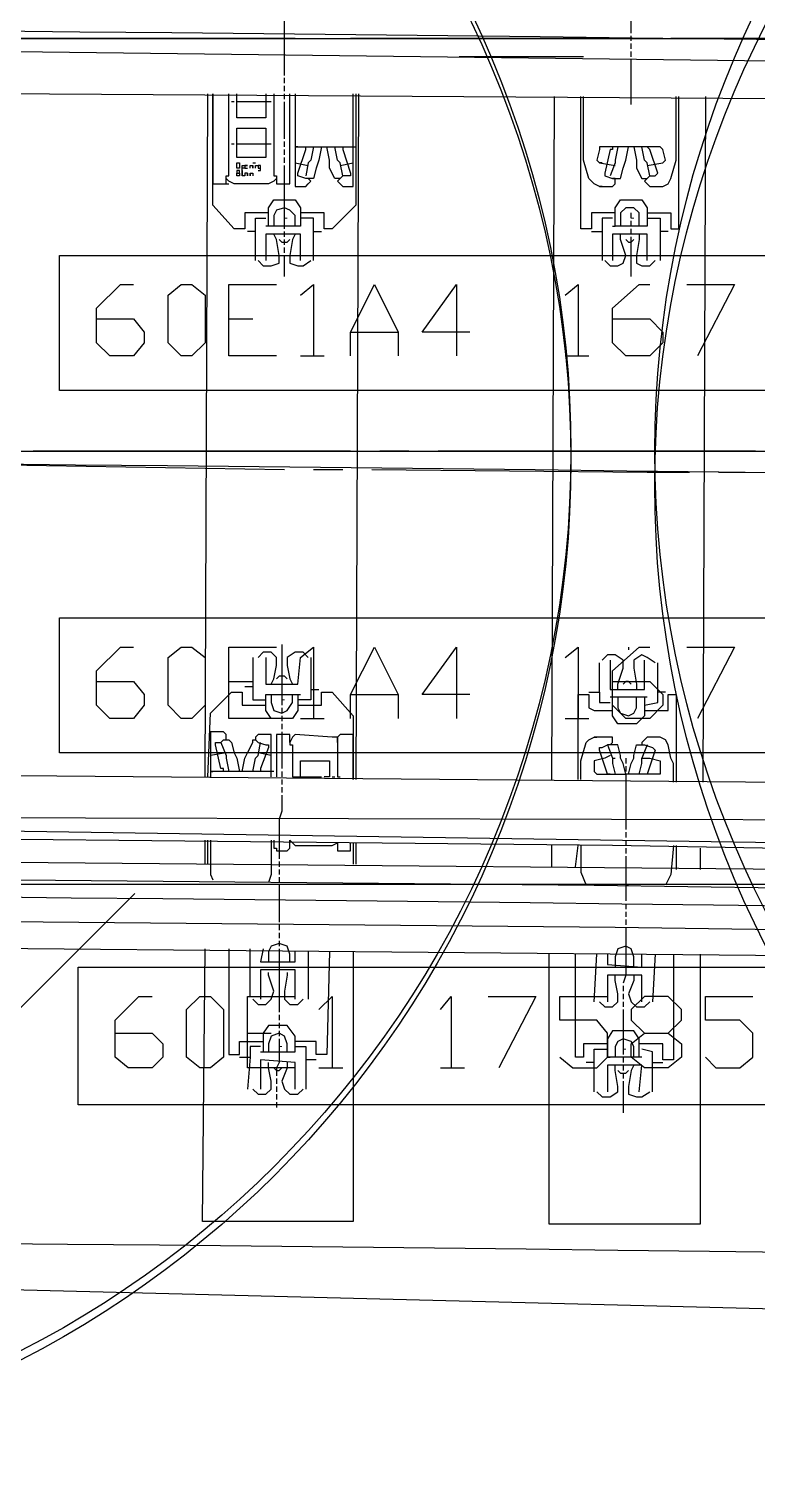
# Model space of a CAD drawing. Header units: millimetres. Extents: x -45 to 90, y -17 to 16.
# Drawn here: x 4.059 to 5.32, y -1.785 to 0.731 of the extents above; entities that cross this region are included whole.
import ezdxf

# ---------------------------------------------------------------- set-up
doc = ezdxf.new("R2010")
doc.units = ezdxf.units.MM
doc.header["$PDMODE"] = 3
doc.layers.add('PDF_Geometry', color=7, linetype='Continuous')

msp = doc.modelspace()

# ---------------------------------------------------------------- linework, layer by layer
at = {"color": 2}
for p, q in [((0, 0), (53.4325, 0)), ((0, 0), (42.783, 0)), ((0, -0.75), (53.4325, -0.75))]:
    msp.add_line(p, q, dxfattribs=at)
at = {"color": 6}
msp.add_lwpolyline([(-0.0021, -1.3499), (23.64, -1.95), (23.7209, 1.35), (0.0002, 1.3501)], close=True, dxfattribs=at)
at = {"color": 4}
for centre in [(3.2478, 0), (6.8933, 0), (3.2478, -0.0159), (6.8928, -0.0589)]:
    msp.add_circle(centre, 1.75, dxfattribs=at)
at = {"color": 2}
for radius in [500.8082, 500.0582, 499.3082]:
    msp.add_arc((-0.8299, -500.0575), radius, 85.235272, 89.904911, dxfattribs=at)
at = {"color": 5}
msp.add_arc((-0.8299, -500.0575), 498.7082, 85.235272, 89.904911, dxfattribs=at)
at = {"color": 4}
msp.add_point((3.2425, -1.7659), dxfattribs=at)
at = {"layer": 'PDF_Geometry', "lineweight": 25}
for points in [[(5.1021, 0.7243), (5.1021, 0.7335), (5.1021, 0.738), (5.1021, 0.7472), (5.1021, 0.7518), (5.1021, 0.761), (5.1021, 0.7655), (5.1021, 0.7747), (5.1021, 0.7793), (5.1021, 0.7885)], [(4.5016, 0.6509), (4.5016, 0.6647), (4.5016, 0.6784), (4.5016, 0.6922), (4.5016, 0.706), (4.5016, 0.7197), (4.5016, 0.7335), (4.5016, 0.7472), (4.5016, 0.761)], [(16.0903, 0.4309), (14.5408, 0.4815), (12.9501, 0.5272), (10.6122, 0.5868), (8.2789, 0.6326), (7.683, 0.6464), (3.9882, 0.6922), (0.298, 0.7151), (0.1971, 0.7151), (-0.0046, 0.7151), (0.1971, 0.7151), (7.683, 0.7151), (8.2789, 0.706), (10.6168, 0.6601), (12.9501, 0.6005), (14.5408, 0.5547), (16.0903, 0.5043), (16.2553, 0.4997), (16.7137, 0.4815), (16.7733, 0.4815)], [(5.1021, 0.7107), (5.1021, 0.7197)], [(5.1021, 0.6968), (5.1021, 0.706)], [(-0.4813, 0.683), (-0.0046, 0.683), (-0.0046, 0.628), (2.6588, 0.628), (7.683, 0.5961), (8.2789, 0.5868), (10.6122, 0.5363), (12.9456, 0.4767), (13.2435, 0.5043), (14.2429, 0.4767), (14.5362, 0.4309), (14.6508, 0.4309)], [(5.0196, 0.683), (4.8042, 0.683)], [(5.1021, 0.683), (5.1021, 0.6922)], [(5.1021, 0.6005), (5.1021, 0.6097), (5.1021, 0.6234), (5.1021, 0.6372), (5.1021, 0.6509), (5.1021, 0.6647), (5.1021, 0.6784)], [(4.5016, 0.6372), (4.5016, 0.6464)], [(4.5016, 0.6234), (4.5016, 0.6326)], [(4.3641, -0.5638), (4.3687, 0.6189)], [(4.4741, 0.4126), (4.4328, 0.4126), (4.4328, 0.3851), (4.4145, 0.3851), (4.3778, 0.4263), (4.3778, 0.6189), (4.3778, 0.463), (4.3824, 0.463), (4.4008, 0.463), (4.4008, 0.4767), (4.4053, 0.4767), (4.4053, 0.4815)], [(4.4053, 0.4767), (4.4053, 0.6189)], [(4.4053, 0.5318), (4.4053, 0.6051)], [(4.4145, 0.6051), (4.4099, 0.6051)], [(4.4695, 0.6189), (4.4695, 0.5776), (4.4191, 0.5776), (4.4191, 0.6189)], [(4.4787, 0.6051), (4.4741, 0.6051), (4.4695, 0.6051), (4.4603, 0.6051), (4.4558, 0.6051), (4.4466, 0.6051), (4.442, 0.6051), (4.4328, 0.6051), (4.4283, 0.6051), (4.4191, 0.6051)], [(4.4833, 0.6189), (4.4833, 0.4767)], [(4.4833, 0.4815), (4.4833, 0.4767), (4.4879, 0.4767), (4.4879, 0.463), (4.5062, 0.463), (4.5108, 0.463), (4.5108, 0.6189)], [(4.4833, 0.6051), (4.4833, 0.5318)], [(4.5016, 0.6097), (4.5016, 0.6189)], [(4.5016, 0.5409), (4.5016, 0.5501), (4.5016, 0.5547), (4.5016, 0.5638), (4.5016, 0.5684), (4.5016, 0.5776), (4.5016, 0.5822), (4.5016, 0.5914), (4.5016, 0.5961), (4.5016, 0.6051)], [(4.5199, 0.6189), (4.5199, 0.4584), (4.5383, 0.4584), (4.5429, 0.463), (4.5474, 0.4676), (4.5429, 0.4722), (4.5383, 0.4722)], [(4.6254, 0.6189), (4.6254, 0.4263), (4.5841, 0.3851), (4.5704, 0.3851), (4.5704, 0.4126), (4.5291, 0.4126)], [(4.5979, 0.4722), (4.5933, 0.4676), (4.5979, 0.463), (4.6025, 0.4584), (4.6208, 0.4584), (4.6208, 0.6189)], [(4.63, 0.6189), (4.6254, -0.5684)], [(4.9646, -0.5684), (4.9692, 0.6143)], [(5.0746, 0.4126), (5.0334, 0.4126), (5.0334, 0.3851), (5.015, 0.3851), (5.015, 0.6143)], [(5.0471, 0.4584), (5.0379, 0.463), (5.0288, 0.4722), (5.0196, 0.5043), (5.0196, 0.5088), (5.0196, 0.6143)], [(5.1296, 0.4722), (5.125, 0.4676), (5.1296, 0.463), (5.1342, 0.4584), (5.1571, 0.4584), (5.1663, 0.463), (5.1709, 0.4722), (5.1801, 0.5043), (5.1801, 0.5088), (5.1801, 0.6005), (5.1801, 0.6143)], [(5.1296, 0.4126), (5.1709, 0.4126), (5.1709, 0.3851), (5.1846, 0.3851), (5.1846, 0.6005), (5.1846, 0.6143)], [(5.2305, 0.6143), (5.2259, -0.573)], [(4.4145, 0.5318), (4.4099, 0.5318)], [(4.4787, 0.5318), (4.4741, 0.5318), (4.4695, 0.5318), (4.4603, 0.5318), (4.4558, 0.5318), (4.4466, 0.5318), (4.442, 0.5318), (4.4328, 0.5318), (4.4283, 0.5318), (4.4191, 0.5318)], [(4.5016, 0.5272), (4.5016, 0.5363)], [(4.5016, 0.5134), (4.5016, 0.5226)], [(4.5016, 0.4997), (4.5016, 0.5088)], [(4.5245, 0.5272), (4.5199, 0.5272), (4.5658, 0.5272), (4.575, 0.5272)], [(4.5658, 0.5272), (4.5612, 0.5043), (4.5566, 0.4905), (4.552, 0.4722), (4.5474, 0.4722), (4.5383, 0.4722), (4.5245, 0.4767), (4.5245, 0.4815), (4.5383, 0.5226), (4.5383, 0.5272)], [(4.552, 0.5272), (4.5474, 0.5043), (4.5429, 0.4997), (4.5383, 0.4767)], [(4.6025, 0.4767), (4.5979, 0.4722), (4.5933, 0.4722), (4.5887, 0.4722), (4.5795, 0.4905), (4.5795, 0.5043), (4.575, 0.5272), (4.6208, 0.5272), (4.6254, 0.5272)], [(4.6025, 0.5272), (4.6025, 0.5226), (4.6162, 0.4815), (4.6162, 0.4767), (4.6025, 0.4767), (4.5979, 0.4997), (4.5933, 0.5043), (4.5887, 0.5272)], [(5.1296, 0.4951), (5.1571, 0.4997), (5.1617, 0.5043), (5.1571, 0.5226), (5.1525, 0.5272), (5.1067, 0.5272), (5.0975, 0.5272), (5.0517, 0.5272), (5.0471, 0.5272), (5.0471, 0.5226), (5.0425, 0.5043), (5.0471, 0.4997)], [(5.07, 0.5272), (5.07, 0.5226), (5.0655, 0.5226), (5.0563, 0.4815), (5.0563, 0.4767), (5.07, 0.4722), (5.0792, 0.4722), (5.0838, 0.4722), (5.0884, 0.4905), (5.093, 0.5043), (5.0975, 0.5272)], [(5.0792, 0.5272), (5.0746, 0.5043), (5.0746, 0.4997), (5.0655, 0.4767)], [(5.1067, 0.5272), (5.1113, 0.5043), (5.1113, 0.4905), (5.1205, 0.4722), (5.125, 0.4722), (5.1296, 0.4722), (5.1342, 0.4767), (5.1434, 0.4767), (5.148, 0.4815), (5.1342, 0.5226), (5.1296, 0.5272)], [(5.1342, 0.4767), (5.1296, 0.4997), (5.125, 0.5043), (5.1205, 0.5272)], [(4.4237, 0.4815), (4.4237, 0.4767), (4.4191, 0.4767), (4.4191, 0.4815), (4.4237, 0.4815), (4.4237, 0.4859), (4.4191, 0.4859), (4.4191, 0.4815)], [(4.4283, 0.4859), (4.4283, 0.4951), (4.4328, 0.4951), (4.4328, 0.4905), (4.4283, 0.4905)], [(4.4374, 0.4815), (4.4374, 0.4767), (4.4374, 0.4815), (4.4328, 0.4815), (4.4328, 0.4767), (4.4283, 0.4767), (4.4283, 0.4859), (4.4283, 0.4767)], [(4.4328, 0.4951), (4.4374, 0.4951), (4.4328, 0.4951), (4.4328, 0.4905), (4.4374, 0.4905)], [(4.442, 0.4905), (4.442, 0.4951), (4.4466, 0.4951), (4.4466, 0.4905), (4.4466, 0.4951)], [(4.442, 0.4767), (4.442, 0.4815), (4.442, 0.4767)], [(4.442, 0.4815), (4.4466, 0.4815), (4.4466, 0.4767)], [(4.4466, 0.4997), (4.4512, 0.4997)], [(4.4512, 0.4905), (4.4512, 0.4951), (4.4558, 0.4951), (4.4558, 0.4905)], [(4.4558, 0.4859), (4.4603, 0.4859), (4.4603, 0.4951), (4.4558, 0.4951), (4.4558, 0.4905), (4.4603, 0.4905)], [(4.5016, 0.3851), (4.5016, 0.3988), (4.5016, 0.4126), (4.5016, 0.4263), (4.5016, 0.4401), (4.5016, 0.4538), (4.5016, 0.4676), (4.5016, 0.4815), (4.5016, 0.4951)], [(4.5199, 0.4997), (4.5429, 0.4951)], [(4.5979, 0.4951), (4.6208, 0.4997)], [(5.0517, 0.4997), (5.0471, 0.4997), (5.0746, 0.4951)], [(4.4879, 0.4722), (4.4833, 0.4676), (4.4741, 0.463), (4.4145, 0.463), (4.4053, 0.4676), (4.4008, 0.4722)], [(4.4008, 0.463), (4.4053, 0.463)], [(4.4879, 0.463), (4.4924, 0.463)], [(5.0517, 0.4584), (5.0471, 0.4584), (5.07, 0.4584), (5.0746, 0.463), (5.0746, 0.4676), (5.0746, 0.4722), (5.07, 0.4722)], [(4.4741, 0.3897), (4.4741, 0.4217), (4.4833, 0.4355), (4.5199, 0.4355), (4.5291, 0.4217), (4.5291, 0.3897), (4.4741, 0.3897), (4.4695, 0.3897)], [(5.07, 0.3897), (5.0746, 0.3897), (5.0746, 0.4126), (5.0746, 0.4217), (5.0838, 0.4355), (5.1205, 0.4355), (5.1296, 0.4217), (5.1296, 0.4126), (5.1296, 0.3897), (5.0746, 0.3897)], [(4.4512, 0.3805), (4.4512, 0.4034), (4.4695, 0.4034)], [(4.5199, 0.3897), (4.5199, 0.408), (4.5108, 0.4172), (4.5016, 0.4217), (4.4879, 0.4172), (4.4833, 0.408), (4.4833, 0.3897)], [(4.552, 0.3805), (4.552, 0.4034), (4.5291, 0.4034)], [(5.07, 0.4034), (5.0517, 0.4034), (5.0517, 0.3805)], [(5.1159, 0.3897), (5.1159, 0.408), (5.1159, 0.4126), (5.1067, 0.4217), (5.093, 0.4217), (5.0838, 0.4126), (5.0838, 0.408), (5.0838, 0.3897)], [(5.1021, 0.4034), (5.1021, 0.4126)], [(5.1296, 0.4034), (5.1525, 0.4034), (5.1525, 0.3805)], [(4.4512, 0.3301), (4.4512, 0.3805), (4.4374, 0.3805)], [(4.5016, 0.3713), (4.5016, 0.3805)], [(4.552, 0.3301), (4.552, 0.3805), (4.5658, 0.3805)], [(5.0334, 0.3805), (5.0517, 0.3805), (5.0517, 0.3301)], [(5.1021, 0.3897), (5.1021, 0.3988)], [(5.1021, 0.3759), (5.1021, 0.3851)], [(5.1663, 0.3805), (5.1525, 0.3805), (5.1525, 0.3301)], [(4.4558, 0.3301), (4.4649, 0.3209), (4.4787, 0.3209), (4.4924, 0.3255), (4.4924, 0.3392), (4.4879, 0.3669), (4.4833, 0.3759)], [(4.5291, 0.3301), (4.5291, 0.3759), (4.4695, 0.3759), (4.4695, 0.3301)], [(4.4924, 0.3669), (4.497, 0.3621), (4.5062, 0.3621), (4.5108, 0.3669)], [(4.5016, 0.3576), (4.5016, 0.3669)], [(4.5016, 0.3438), (4.5016, 0.353)], [(4.5199, 0.3759), (4.5154, 0.3669), (4.5108, 0.3392), (4.5108, 0.3255), (4.5245, 0.3209), (4.5337, 0.3209), (4.5474, 0.3301)], [(5.0563, 0.3301), (5.0655, 0.3209), (5.0792, 0.3209), (5.0884, 0.3255), (5.093, 0.3392), (5.0838, 0.3669), (5.0838, 0.3759)], [(5.1296, 0.3301), (5.1296, 0.3759), (5.07, 0.3759), (5.07, 0.3301)], [(5.093, 0.3669), (5.0975, 0.3621), (5.1021, 0.3621), (5.1067, 0.3669)], [(5.1021, 0.3026), (5.1021, 0.3163), (5.1021, 0.3301), (5.1021, 0.3438), (5.1021, 0.3576), (5.1021, 0.3713)], [(5.1159, 0.3759), (5.1159, 0.3669), (5.1113, 0.3392), (5.1113, 0.3255), (5.1205, 0.3209), (5.1342, 0.3209), (5.1434, 0.3301)], [(4.5016, 0.3026), (4.5016, 0.3117), (4.5016, 0.3163), (4.5016, 0.3255), (4.5016, 0.3301), (4.5016, 0.3392)], [(4.1761, 0.2292), (4.2403, 0.2292), (4.2586, 0.2063), (4.2586, 0.1879), (4.2403, 0.165), (4.1991, 0.165), (4.1761, 0.1879), (4.1761, 0.2475), (4.2174, 0.2888), (4.2403, 0.2888)], [(4.4879, 0.165), (4.4053, 0.165), (4.4053, 0.2888), (4.4879, 0.2888)], [(4.5291, 0.2705), (4.552, 0.2888), (4.552, 0.165)], [(4.6162, 0.165), (4.6162, 0.2063), (4.6575, 0.2888), (4.6987, 0.2063), (4.6987, 0.165)], [(4.8225, 0.2063), (4.74, 0.2063), (4.7996, 0.2888), (4.7996, 0.165)], [(4.9875, 0.2705), (5.0104, 0.2888), (5.0104, 0.165)], [(5.07, 0.2292), (5.1342, 0.2292), (5.1571, 0.2063), (5.1571, 0.1879), (5.1342, 0.165), (5.093, 0.165), (5.07, 0.1879), (5.07, 0.2475), (5.1159, 0.2888), (5.1342, 0.2888)], [(5.1984, 0.2888), (5.2809, 0.2888), (5.2167, 0.165)], [(4.4053, 0.2292), (4.4466, 0.2292)], [(4.6162, 0.2063), (4.6987, 0.2063)], [(4.5291, 0.165), (4.5704, 0.165)], [(4.9875, 0.165), (5.0288, 0.165)], [(4.6162, 0), (4.0661, 0)], [(4.7171, 0), (4.6666, 0)], [(5.3176, 0), (4.7675, 0)], [(4.5016, -0.0321), (3.9515, -0.0229)], [(4.6025, -0.0321), (4.552, -0.0321)], [(5.203, -0.0367), (5.1296, -0.0367), (4.6529, -0.0321)], [(5.2992, -0.0367), (5.2534, -0.0367)], [(4.1761, -0.3988), (4.2403, -0.3988), (4.2586, -0.4217), (4.2586, -0.4401), (4.2403, -0.463), (4.1991, -0.463), (4.1761, -0.4401), (4.1761, -0.3805), (4.2174, -0.3392), (4.2403, -0.3392)], [(4.4879, -0.463), (4.4053, -0.463), (4.4053, -0.3392), (4.4879, -0.3392)], [(4.4787, -0.4034), (4.4833, -0.3942), (4.4879, -0.3713), (4.4879, -0.3576), (4.4787, -0.3484), (4.4649, -0.3484), (4.4558, -0.3576)], [(4.4695, -0.3576), (4.4695, -0.4034), (4.5245, -0.4034), (4.5291, -0.3576), (4.552, -0.3392), (4.552, -0.463)], [(4.497, -0.3346), (4.497, -0.3438), (4.497, -0.3576), (4.497, -0.3713), (4.497, -0.3851), (4.497, -0.3988), (4.497, -0.4126), (4.497, -0.4263), (4.497, -0.4401)], [(4.5429, -0.3576), (4.5337, -0.3484), (4.5199, -0.3484), (4.5062, -0.3576), (4.5062, -0.3713), (4.5108, -0.3942), (4.5154, -0.4034)], [(4.6162, -0.463), (4.6162, -0.4217), (4.6575, -0.3392), (4.6987, -0.4217), (4.6987, -0.463)], [(4.8225, -0.4217), (4.74, -0.4217), (4.7996, -0.3392), (4.7996, -0.463)], [(4.9875, -0.3576), (5.0104, -0.3392), (5.0104, -0.463)], [(5.07, -0.3988), (5.1342, -0.3988), (5.1571, -0.4217), (5.1571, -0.4401), (5.1342, -0.463), (5.093, -0.463), (5.07, -0.4401), (5.07, -0.3805), (5.1159, -0.3392), (5.1342, -0.3392)], [(5.0975, -0.3392), (5.0975, -0.3438)], [(5.1984, -0.3392), (5.2809, -0.3392), (5.2167, -0.463)], [(4.4466, -0.3576), (4.4466, -0.408), (4.4328, -0.408)], [(4.5474, -0.3576), (4.5474, -0.4126), (4.5612, -0.4126)], [(5.0471, -0.4172), (5.0471, -0.3667)], [(5.0792, -0.4126), (5.0792, -0.4034), (5.0884, -0.3759), (5.0884, -0.3621), (5.0746, -0.353), (5.0609, -0.353), (5.0517, -0.3621)], [(5.0655, -0.3621), (5.0655, -0.4126), (5.125, -0.4126), (5.125, -0.3621)], [(5.1434, -0.3667), (5.1296, -0.3576), (5.1205, -0.353), (5.1067, -0.3621), (5.1067, -0.3759), (5.1113, -0.4034), (5.1113, -0.4126)], [(5.1617, -0.4172), (5.148, -0.4172), (5.148, -0.3667)], [(4.4053, -0.3988), (4.4466, -0.3988)], [(4.5062, -0.3942), (4.5016, -0.3897), (4.4924, -0.3897), (4.4879, -0.3942)], [(5.1021, -0.4034), (5.0975, -0.3988), (5.093, -0.3988), (5.0884, -0.4034)], [(4.3687, -0.5638), (4.3732, -0.4538), (4.4099, -0.4172), (4.4283, -0.4172), (4.4283, -0.4401), (4.4695, -0.4401)], [(4.4466, -0.408), (4.4466, -0.4309), (4.4695, -0.4309)], [(4.5245, -0.4217), (4.5245, -0.4492), (4.5154, -0.463), (4.4787, -0.463), (4.4695, -0.4492), (4.4695, -0.4217), (4.5245, -0.4217), (4.5291, -0.4217)], [(4.4787, -0.4217), (4.4787, -0.4353), (4.4833, -0.4492), (4.497, -0.4538), (4.5062, -0.4492), (4.5154, -0.4353), (4.5154, -0.4217)], [(4.5245, -0.4401), (4.5658, -0.4401), (4.5658, -0.4172), (4.5841, -0.4172), (4.6208, -0.4584), (4.6208, -0.5684), (4.6208, -0.4951), (4.6208, -0.4905), (4.6162, -0.4905), (4.5979, -0.4905), (4.5933, -0.4951), (4.5933, -0.5043), (4.5933, -0.4951), (4.5841, -0.4951), (4.5199, -0.4905), (4.5154, -0.4951), (4.5108, -0.5043), (4.5108, -0.5088), (4.5154, -0.5088), (4.5154, -0.5638), (4.5199, -0.5638)], [(4.5474, -0.4126), (4.5474, -0.4309), (4.5245, -0.4309)], [(4.6162, -0.4217), (4.6987, -0.4217)], [(5.0104, -0.5684), (5.0104, -0.4217), (5.0288, -0.4217), (5.0288, -0.4447), (5.0379, -0.4492), (5.07, -0.4492)], [(5.0288, -0.4172), (5.0379, -0.4172), (5.0471, -0.4172), (5.0471, -0.4353), (5.0655, -0.4353)], [(5.125, -0.4263), (5.07, -0.4263), (5.0655, -0.4263)], [(5.1296, -0.4263), (5.125, -0.4263), (5.125, -0.4584), (5.1113, -0.4722), (5.0792, -0.4722), (5.07, -0.4584), (5.07, -0.4263)], [(5.0792, -0.4263), (5.0792, -0.4447), (5.0838, -0.4538), (5.0975, -0.4584), (5.1067, -0.4538), (5.1113, -0.4447), (5.1113, -0.4263)], [(5.125, -0.4401), (5.148, -0.4353), (5.148, -0.4172)], [(5.125, -0.4492), (5.1663, -0.4492), (5.1663, -0.4217), (5.1801, -0.4217), (5.1801, -0.5318), (5.1801, -0.573)], [(4.497, -0.4447), (4.497, -0.4538)], [(4.497, -0.4584), (4.497, -0.4676)], [(4.497, -0.4722), (4.497, -0.4813)], [(4.5291, -0.463), (4.5704, -0.463)], [(4.9875, -0.463), (5.0288, -0.463)], [(4.3962, -0.4997), (4.4008, -0.4997), (4.4008, -0.4951), (4.4008, -0.4905), (4.3962, -0.4859), (4.3732, -0.4859), (4.3732, -0.5638)], [(4.3916, -0.5043), (4.3962, -0.4997), (4.4053, -0.4997), (4.4099, -0.5043), (4.4145, -0.5226), (4.4191, -0.5318), (4.4237, -0.5547), (4.3732, -0.5547), (4.3778, -0.5547)], [(4.4283, -0.5547), (4.4328, -0.5318), (4.4374, -0.5226), (4.4466, -0.5043), (4.4466, -0.4997), (4.4512, -0.4997), (4.4558, -0.5043), (4.4695, -0.5088), (4.4741, -0.5088), (4.4741, -0.5134), (4.4603, -0.5499), (4.4603, -0.5547), (4.4558, -0.5547)], [(4.4787, -0.5638), (4.4787, -0.4905), (4.4603, -0.4905), (4.4558, -0.4905), (4.4512, -0.4951), (4.4512, -0.4997), (4.4558, -0.5043)], [(4.5108, -0.5043), (4.5108, -0.4951), (4.5108, -0.4905), (4.4879, -0.4905), (4.4879, -0.4951), (4.4879, -0.5638)], [(4.497, -0.4859), (4.497, -0.4951), (4.497, -0.4997), (4.497, -0.5088), (4.497, -0.5134), (4.497, -0.5226), (4.497, -0.5272), (4.497, -0.5363), (4.497, -0.5409), (4.497, -0.5499)], [(5.015, -0.5684), (5.015, -0.5409), (5.015, -0.5363), (5.0242, -0.5043), (5.0288, -0.4997), (5.0379, -0.4951)], [(5.0655, -0.5088), (5.07, -0.5043), (5.07, -0.4997), (5.07, -0.4951), (5.0655, -0.4951), (5.0379, -0.4951), (5.0425, -0.4951)], [(5.1755, -0.573), (5.1755, -0.5455), (5.1755, -0.5409), (5.1709, -0.5318), (5.1663, -0.5088), (5.1617, -0.4997), (5.1525, -0.4951), (5.1296, -0.4951), (5.125, -0.4997), (5.1205, -0.5043), (5.1205, -0.5088), (5.125, -0.5088)], [(-0.0046, -0.6097), (-0.0046, -0.5822), (0, -0.5134), (0.298, -0.518), (2.6542, -0.5455), (3.2456, -0.5547), (6.8899, -0.5868), (7.6692, -0.6005), (8.2789, -0.6051), (12.9501, -0.6509), (13.2481, -0.6876), (14.2474, -0.7014), (14.5408, -0.6693), (14.6829, -0.6693)], [(4.4008, -0.5226), (4.3732, -0.5272)], [(4.3962, -0.5547), (4.3962, -0.5499), (4.3916, -0.5499), (4.3824, -0.5088), (4.3824, -0.5043), (4.3916, -0.5043), (4.4008, -0.5272), (4.4008, -0.5318), (4.4053, -0.5547)], [(4.4466, -0.5547), (4.4512, -0.5318), (4.4558, -0.5272), (4.4603, -0.5043)], [(4.4787, -0.5272), (4.4558, -0.5226)], [(4.5933, -0.5043), (4.5933, -0.5088), (4.5933, -0.5638), (4.5979, -0.5638)], [(5.0655, -0.5272), (5.0563, -0.5318), (5.0379, -0.5363), (5.0379, -0.5409), (5.0379, -0.5547), (5.0425, -0.5593), (5.093, -0.5593), (5.0884, -0.5409), (5.0838, -0.5318), (5.0838, -0.5272), (5.0792, -0.5088), (5.0746, -0.5088), (5.0655, -0.5088), (5.0609, -0.5088), (5.07, -0.5318), (5.0746, -0.5318)], [(5.0655, -0.5593), (5.0609, -0.5593), (5.0517, -0.5318), (5.0471, -0.518), (5.0471, -0.5134), (5.0517, -0.5134), (5.0609, -0.5088)], [(5.1296, -0.5088), (5.1205, -0.5318), (5.125, -0.5318), (5.1342, -0.5318), (5.1525, -0.5363), (5.1525, -0.5409), (5.1525, -0.5593), (5.148, -0.5593), (5.0975, -0.5593), (5.093, -0.5593), (5.093, -0.573), (5.093, -0.5868), (5.093, -0.6005), (5.093, -0.6143), (5.093, -0.628), (5.093, -0.6418), (5.093, -0.6555)], [(5.0975, -0.5593), (5.1021, -0.5409), (5.1067, -0.5318), (5.1067, -0.5272), (5.1113, -0.5088), (5.1159, -0.5088), (5.1205, -0.5088), (5.125, -0.5088), (5.1388, -0.5134), (5.1434, -0.518), (5.1388, -0.5318), (5.1296, -0.5593), (5.125, -0.5593)], [(4.5291, -0.5638), (4.5291, -0.5363), (4.5795, -0.5363), (4.5795, -0.5638), (4.5704, -0.5638)], [(5.07, -0.5318), (5.07, -0.5409), (5.0746, -0.5593)], [(5.093, -0.5318), (5.093, -0.5409)], [(5.093, -0.5455), (5.093, -0.5547)], [(5.1159, -0.5593), (5.1205, -0.5409), (5.1205, -0.5318)], [(4.4833, -0.5547), (4.4787, -0.5547), (4.4283, -0.5547), (4.4237, -0.5547)], [(4.497, -0.5547), (4.497, -0.5638)], [(4.497, -0.5684), (4.497, -0.5776)], [(4.5154, -0.5638), (4.5245, -0.5638), (4.5383, -0.5638), (4.552, -0.5638), (4.5658, -0.5638)], [(4.5841, -0.5638), (4.5887, -0.5638)], [(4.497, -0.5959), (4.497, -0.6097), (4.497, -0.6234), (4.4924, -0.6372), (4.4924, -0.6509), (4.4924, -0.6645), (4.4924, -0.6784), (4.4924, -0.6922), (4.4924, -0.706)], [(4.497, -0.5822), (4.497, -0.5914)], [(9.6633, -0.7747), (8.2789, -0.7564), (7.6692, -0.738), (6.8899, -0.7151), (5.07, -0.683), (3.2456, -0.6645), (2.6542, -0.6555), (0.298, -0.628), (-0.0046, -0.6234), (-0.0046, -0.6143), (-0.0046, -0.6097), (0.1971, -0.6097), (0.298, -0.6097), (0.1971, -0.6097), (-0.0046, -0.6051)], [(12.9501, -0.7747), (8.2789, -0.7289), (7.6692, -0.7197), (6.8899, -0.7014), (3.2456, -0.6464), (2.6542, -0.6372), (0.298, -0.6097), (2.6542, -0.628), (3.2456, -0.6326), (6.8899, -0.6418), (7.6692, -0.6509), (8.2789, -0.6555), (12.9501, -0.7014)], [(4.3641, -0.7151), (4.3641, -0.6739)], [(4.3687, -0.7151), (4.3687, -0.6739)], [(4.3732, -0.6739), (4.3732, -0.7335), (4.3778, -0.7426)], [(4.4787, -0.6739), (4.4787, -0.7335), (4.4741, -0.7472)], [(4.4833, -0.6739), (4.4833, -0.6876), (4.4879, -0.6876), (4.4879, -0.6922), (4.5062, -0.6922), (4.5108, -0.6876), (4.5108, -0.6739), (4.5154, -0.6784), (4.5199, -0.683), (4.5841, -0.683), (4.5933, -0.6784), (4.5933, -0.6876), (4.5933, -0.6922), (4.5979, -0.6922), (4.6162, -0.6922), (4.6162, -0.6876), (4.6162, -0.6784)], [(4.6208, -0.6784), (4.6208, -0.7151)], [(4.6254, -0.6784), (4.6254, -0.7151)], [(5.093, -0.6601), (5.093, -0.6693)], [(5.093, -0.6739), (5.093, -0.683)], [(8.4623, -0.7701), (5.3772, -0.7243), (2.2921, -0.6968), (-0.7885, -0.6876), (-0.8068, -0.6876)], [(4.9646, -0.7197), (4.9646, -0.683)], [(5.0059, -0.7197), (5.0104, -0.683)], [(5.015, -0.683), (5.015, -0.7289), (5.0242, -0.7518)], [(5.093, -0.6876), (5.093, -0.6968)], [(5.093, -0.7014), (5.093, -0.7105), (5.093, -0.7151), (5.093, -0.7243), (5.093, -0.7289), (5.093, -0.738), (5.093, -0.7426), (5.093, -0.7518), (5.093, -0.7564), (5.093, -0.7655), (5.093, -0.7701), (5.093, -0.7791)], [(5.1755, -0.683), (5.1709, -0.7335), (5.1617, -0.7518)], [(5.1801, -0.683), (5.1801, -0.7243)], [(5.2213, -0.6876), (5.2213, -0.7243)], [(-0.7472, -0.7197), (-0.8068, -0.7197), (2.1133, -0.7243), (5.0379, -0.7518), (7.958, -0.7931), (10.8781, -0.8526), (13.7982, -0.9306), (16.7183, -1.0268), (16.402, -1.0131), (16.4295, -1.0083), (16.4478, -0.9902), (16.4524, -0.9672), (16.4478, -0.9397), (16.4295, -0.9214), (16.4066, -0.9122), (16.3791, -0.9122), (16.3791, -0.8985), (16.4524, -0.9031), (16.4524, -0.9535)], [(4.4924, -0.7105), (4.4924, -0.7197)], [(4.4924, -0.7243), (4.4924, -0.7335)], [(4.4924, -0.738), (4.4924, -0.7472)], [(4.4924, -0.7518), (4.4924, -0.761), (4.4924, -0.7655), (4.4924, -0.7747), (4.4924, -0.7791), (4.4924, -0.7885), (4.4924, -0.7931), (4.4924, -0.8022), (4.4924, -0.8068), (4.4924, -0.816)], [(16.7733, -1.1002), (16.7183, -1.0956), (13.8074, -1.0039), (10.8965, -0.926), (7.9855, -0.8664), (5.0746, -0.8251), (2.1637, -0.7976), (-0.7472, -0.7885), (-0.8068, -0.7885)], [(5.093, -0.7839), (5.093, -0.7931)], [(5.093, -0.7976), (5.093, -0.8068)], [(4.4924, -0.8206), (4.4924, -0.8297)], [(5.093, -0.8251), (5.093, -0.8389), (5.093, -0.8526), (5.093, -0.8664), (5.093, -0.8802), (5.093, -0.8937), (5.093, -0.9077), (5.0884, -0.9214)], [(5.093, -0.8114), (5.093, -0.8206)], [(14.6463, -1.0773), (11.6207, -0.9902), (8.5952, -0.926), (5.5697, -0.8756), (2.5442, -0.8481), (-0.4813, -0.8343)], [(4.5108, -0.8847), (4.5108, -0.871), (4.5062, -0.8572), (4.4924, -0.8526), (4.4787, -0.8572), (4.4741, -0.8664), (4.4741, -0.8847)], [(4.4924, -0.8343), (4.4924, -0.8435)], [(4.4924, -0.8481), (4.4924, -0.8572)], [(4.6208, -0.8664), (4.6208, -1.334), (4.3595, -1.334), (4.3641, -0.8618)], [(4.4053, -0.8618), (4.4053, -1.0452), (4.4237, -1.0452), (4.4237, -1.0223), (4.4649, -1.0223)], [(4.442, -0.9443), (4.442, -0.8618)], [(4.4649, -0.8618), (4.4603, -0.8847), (4.5199, -0.8847), (4.5199, -0.8664)], [(4.4924, -0.8618), (4.4924, -0.8756), (4.4924, -0.8893), (4.4924, -0.9031), (4.4924, -0.9168), (4.4924, -0.9306), (4.4924, -0.9443), (4.4924, -0.9581), (4.4924, -0.9718)], [(4.5795, -0.8664), (4.575, -1.0452), (4.5566, -1.0452), (4.5566, -1.0223), (4.5199, -1.0223)], [(4.5429, -0.8664), (4.5429, -0.9489)], [(5.2213, -0.871), (5.2213, -1.3386), (4.96, -1.3386), (4.96, -0.871)], [(5.0609, -1.0268), (5.0196, -1.0268), (5.0196, -1.0498), (5.0059, -1.0498), (5.0059, -0.871)], [(5.0379, -0.9535), (5.0425, -0.871)], [(5.0609, -0.871), (5.0609, -0.8893), (5.1205, -0.8937), (5.1205, -0.871)], [(5.1067, -0.8937), (5.1067, -0.8756), (5.1021, -0.8618), (5.093, -0.8572), (5.0792, -0.8618), (5.0746, -0.8756), (5.0746, -0.8937)], [(5.1755, -0.871), (5.1755, -1.0543), (5.1571, -1.0543), (5.1571, -1.0268), (5.1159, -1.0268)], [(5.1434, -0.871), (5.1388, -0.9535)], [(4.4466, -0.9489), (4.4558, -0.9581), (4.4695, -0.9581), (4.4787, -0.9489), (4.4833, -0.9352), (4.4741, -0.9077), (4.4741, -0.9031)], [(4.5199, -0.9489), (4.5199, -0.8985), (4.4603, -0.8985), (4.4603, -0.9489)], [(4.5062, -0.9031), (4.5062, -0.9077), (4.5016, -0.9352), (4.5016, -0.9489), (4.5108, -0.9581), (4.5245, -0.9581), (4.5337, -0.9489)], [(5.0471, -0.9535), (5.0563, -0.9627), (5.07, -0.9627), (5.0792, -0.9535), (5.0792, -0.9397), (5.0746, -0.9168), (5.0746, -0.9077)], [(5.1205, -0.9535), (5.1205, -0.9077), (5.0609, -0.9077), (5.0609, -0.9535)], [(5.0884, -0.926), (5.0884, -0.9352)], [(5.1067, -0.9077), (5.1067, -0.9168), (5.0975, -0.9397), (5.1021, -0.9535), (5.1113, -0.9627), (5.125, -0.9627), (5.1342, -0.9535)], [(4.2082, -1.0083), (4.2724, -1.0083), (4.2907, -1.0268), (4.2907, -1.0498), (4.2724, -1.0681), (4.2311, -1.0681), (4.2082, -1.0498), (4.2082, -0.9856), (4.2495, -0.9443), (4.2724, -0.9443)], [(4.5199, -1.0681), (4.4374, -1.0681), (4.4374, -0.9443), (4.5199, -0.9443)], [(4.5612, -0.9672), (4.5841, -0.9443), (4.5841, -1.0681)], [(4.7721, -0.9672), (4.7904, -0.9443), (4.7904, -1.0681)], [(4.8546, -0.9443), (4.9371, -0.9443), (4.8729, -1.0681)], [(4.9784, -1.0498), (5.0013, -1.0681), (5.0425, -1.0681), (5.0609, -1.0498), (5.0609, -1.0083), (5.0425, -0.9856), (4.9784, -0.9856), (4.9784, -0.9443), (5.0609, -0.9443)], [(5.0884, -0.9397), (5.0884, -0.9489)], [(5.0884, -0.9535), (5.0884, -0.9627)], [(5.1663, -1.0083), (5.1892, -1.0268), (5.1892, -1.0498), (5.1663, -1.0681), (5.125, -1.0681), (5.1021, -1.0498), (5.1021, -1.0268), (5.125, -1.0083), (5.1663, -1.0083), (5.1892, -0.9856), (5.1892, -0.9672), (5.1663, -0.9443), (5.125, -0.9443), (5.1021, -0.9672), (5.1021, -0.9856), (5.125, -1.0083)], [(5.2305, -1.0498), (5.2488, -1.0681), (5.2901, -1.0681), (5.313, -1.0498), (5.313, -1.0083), (5.2901, -0.9856), (5.2305, -0.9856), (5.2305, -0.9443), (5.313, -0.9443)], [(4.4924, -0.9764), (4.4924, -0.9856)], [(5.0884, -0.9672), (5.0884, -0.9764), (5.0884, -0.981), (5.0884, -0.9902), (5.0884, -0.9948), (5.0884, -1.0039), (5.0884, -1.0083), (5.0884, -1.0177), (5.0884, -1.0223), (5.0884, -1.0314), (5.0884, -1.036), (5.0884, -1.0452)], [(4.4924, -0.9902), (4.4924, -0.9993)], [(4.4924, -1.0039), (4.4924, -1.0131)], [(5.1159, -1.0498), (5.1159, -1.0177), (5.1067, -1.0039), (5.07, -1.0039), (5.0609, -1.0177), (5.0609, -1.0498), (5.0655, -1.0498)], [(4.4374, -1.0083), (4.4787, -1.0083)], [(4.4603, -1.0314), (4.442, -1.0314), (4.442, -1.0498)], [(4.5062, -1.0406), (4.5062, -1.0268), (4.5016, -1.0131), (4.4924, -1.0083), (4.4787, -1.0131), (4.4741, -1.0268), (4.4741, -1.0406)], [(4.4924, -1.0177), (4.4924, -1.0268), (4.4924, -1.0314), (4.4924, -1.0406), (4.4924, -1.0452), (4.4924, -1.0543), (4.4924, -1.0589), (4.4879, -1.0681), (4.4879, -1.0727), (4.4879, -1.0819)], [(4.5199, -1.0314), (4.5383, -1.0314), (4.5383, -1.0543)], [(5.1067, -1.0498), (5.1067, -1.0314), (5.1021, -1.0223), (5.0884, -1.0177), (5.0792, -1.0223), (5.0746, -1.0314), (5.0746, -1.0498)], [(4.4237, -1.0498), (4.442, -1.0498), (4.4374, -1.1048)], [(4.4603, -1.0406), (4.4649, -1.0406)], [(4.5199, -1.1048), (4.5199, -1.0589), (4.4603, -1.0543), (4.4603, -1.1048)], [(4.5566, -1.0543), (4.5383, -1.0543), (4.5383, -1.1048)], [(5.0379, -1.0589), (5.0379, -1.036), (5.0609, -1.036)], [(5.1205, -1.0498), (5.1159, -1.0498), (5.0609, -1.0498)], [(5.0884, -1.0498), (5.0884, -1.0589)], [(5.1388, -1.0589), (5.1388, -1.0406), (5.1205, -1.036)], [(4.4466, -1.1048), (4.4558, -1.1139), (4.4695, -1.1139), (4.4787, -1.1048), (4.4787, -1.091), (4.4741, -1.0681), (4.4741, -1.0589)], [(4.4833, -1.0681), (4.4879, -1.0727), (4.4924, -1.0727), (4.497, -1.0681)], [(4.5062, -1.0589), (4.5062, -1.0681), (4.497, -1.091), (4.5016, -1.1048), (4.5108, -1.1139), (4.5245, -1.1139), (4.5337, -1.1048)], [(4.5612, -1.0681), (4.6025, -1.0681)], [(4.7721, -1.0681), (4.8133, -1.0681)], [(5.0379, -1.1094), (5.0379, -1.0589), (5.0242, -1.0589)], [(5.0425, -1.1094), (5.0517, -1.1185), (5.0655, -1.1185), (5.0792, -1.1094), (5.0792, -1.1002), (5.0746, -1.0727), (5.0746, -1.0635)], [(5.1159, -1.1094), (5.1205, -1.0635), (5.0609, -1.0635), (5.0609, -1.1094)], [(5.0792, -1.0727), (5.0838, -1.0773), (5.093, -1.0773), (5.0975, -1.0727)], [(5.0884, -1.0635), (5.0884, -1.0727)], [(5.0884, -1.0773), (5.0884, -1.0864)], [(5.1067, -1.0635), (5.1021, -1.0727), (5.0975, -1.1002), (5.0975, -1.1139), (5.1113, -1.1185), (5.1205, -1.1185), (5.1342, -1.1094)], [(5.1388, -1.1094), (5.1388, -1.0589), (5.1571, -1.0589)], [(4.4879, -1.0864), (4.4879, -1.0956)], [(4.4879, -1.1002), (4.4879, -1.1094)], [(5.0884, -1.091), (5.0884, -1.1048), (5.0884, -1.1185), (5.0884, -1.1323), (5.0884, -1.146)], [(4.4879, -1.1139), (4.4879, -1.1229)], [(4.4879, -1.1277), (4.4879, -1.1369)]]:
    msp.add_lwpolyline(points, dxfattribs=at)
for points in [[(4.5199, 0.7151), (4.4879, 0.7151), (3.9698, 0.7151)], [(5.0288, 0.7151), (5.015, 0.7151), (4.6162, 0.7151)], [(5.6293, 0.7151), (5.556, 0.7151), (5.1709, 0.7151)], [(4.4695, 0.5088), (4.4191, 0.5088), (4.4191, 0.5593), (4.4695, 0.5593)], [(4.4191, 0.4905), (4.4191, 0.4997), (4.4237, 0.4997), (4.4237, 0.4905)], [(4.112, 0.3392), (5.5789, 0.3392), (5.5789, 0.1054), (4.112, 0.1054)], [(4.3228, 0.165), (4.2999, 0.1879), (4.2999, 0.2705), (4.3228, 0.2888), (4.3412, 0.2888), (4.3641, 0.2705), (4.3641, 0.1879), (4.3412, 0.165)], [(4.112, -0.2888), (5.5789, -0.2888), (5.5789, -0.5226), (4.112, -0.5226)], [(4.3228, -0.463), (4.2999, -0.4401), (4.2999, -0.3576), (4.3228, -0.3392), (4.3412, -0.3392), (4.3641, -0.3576), (4.3641, -0.4401), (4.3412, -0.463)], [(4.144, -0.8937), (5.3634, -0.8937), (5.3634, -1.1323), (4.144, -1.1323)], [(4.3549, -1.0681), (4.332, -1.0498), (4.332, -0.9672), (4.3549, -0.9443), (4.3732, -0.9443), (4.3962, -0.9672), (4.3962, -1.0498), (4.3732, -1.0681)], [(4.4649, -1.0083), (4.4649, -1.0406), (4.5199, -1.0406), (4.5199, -1.0131), (4.5062, -0.9948), (4.4741, -0.9948)]]:
    msp.add_lwpolyline(points, close=True, dxfattribs=at)
at = {"layer": 'PDF_Geometry', "lineweight": 9}
for points in [[(4.5016, 0.7151), (4.5062, 0.7151)], [(5.1021, 0.7151), (5.1067, 0.7151)], [(4.5016, 0.4034), (4.5062, 0.4034)], [(5.1021, 0.4034), (5.1067, 0.4034)], [(4.497, -0.4309), (4.5016, -0.4309)], [(4.4924, -0.7472), (4.497, -0.7472)], [(5.093, -0.7518), (5.0975, -0.7518)], [(4.4924, -1.0314), (4.497, -1.0314)], [(5.0884, -1.036), (5.093, -1.036)]]:
    msp.add_lwpolyline(points, dxfattribs=at)

doc.saveas('drawing.dxf')
